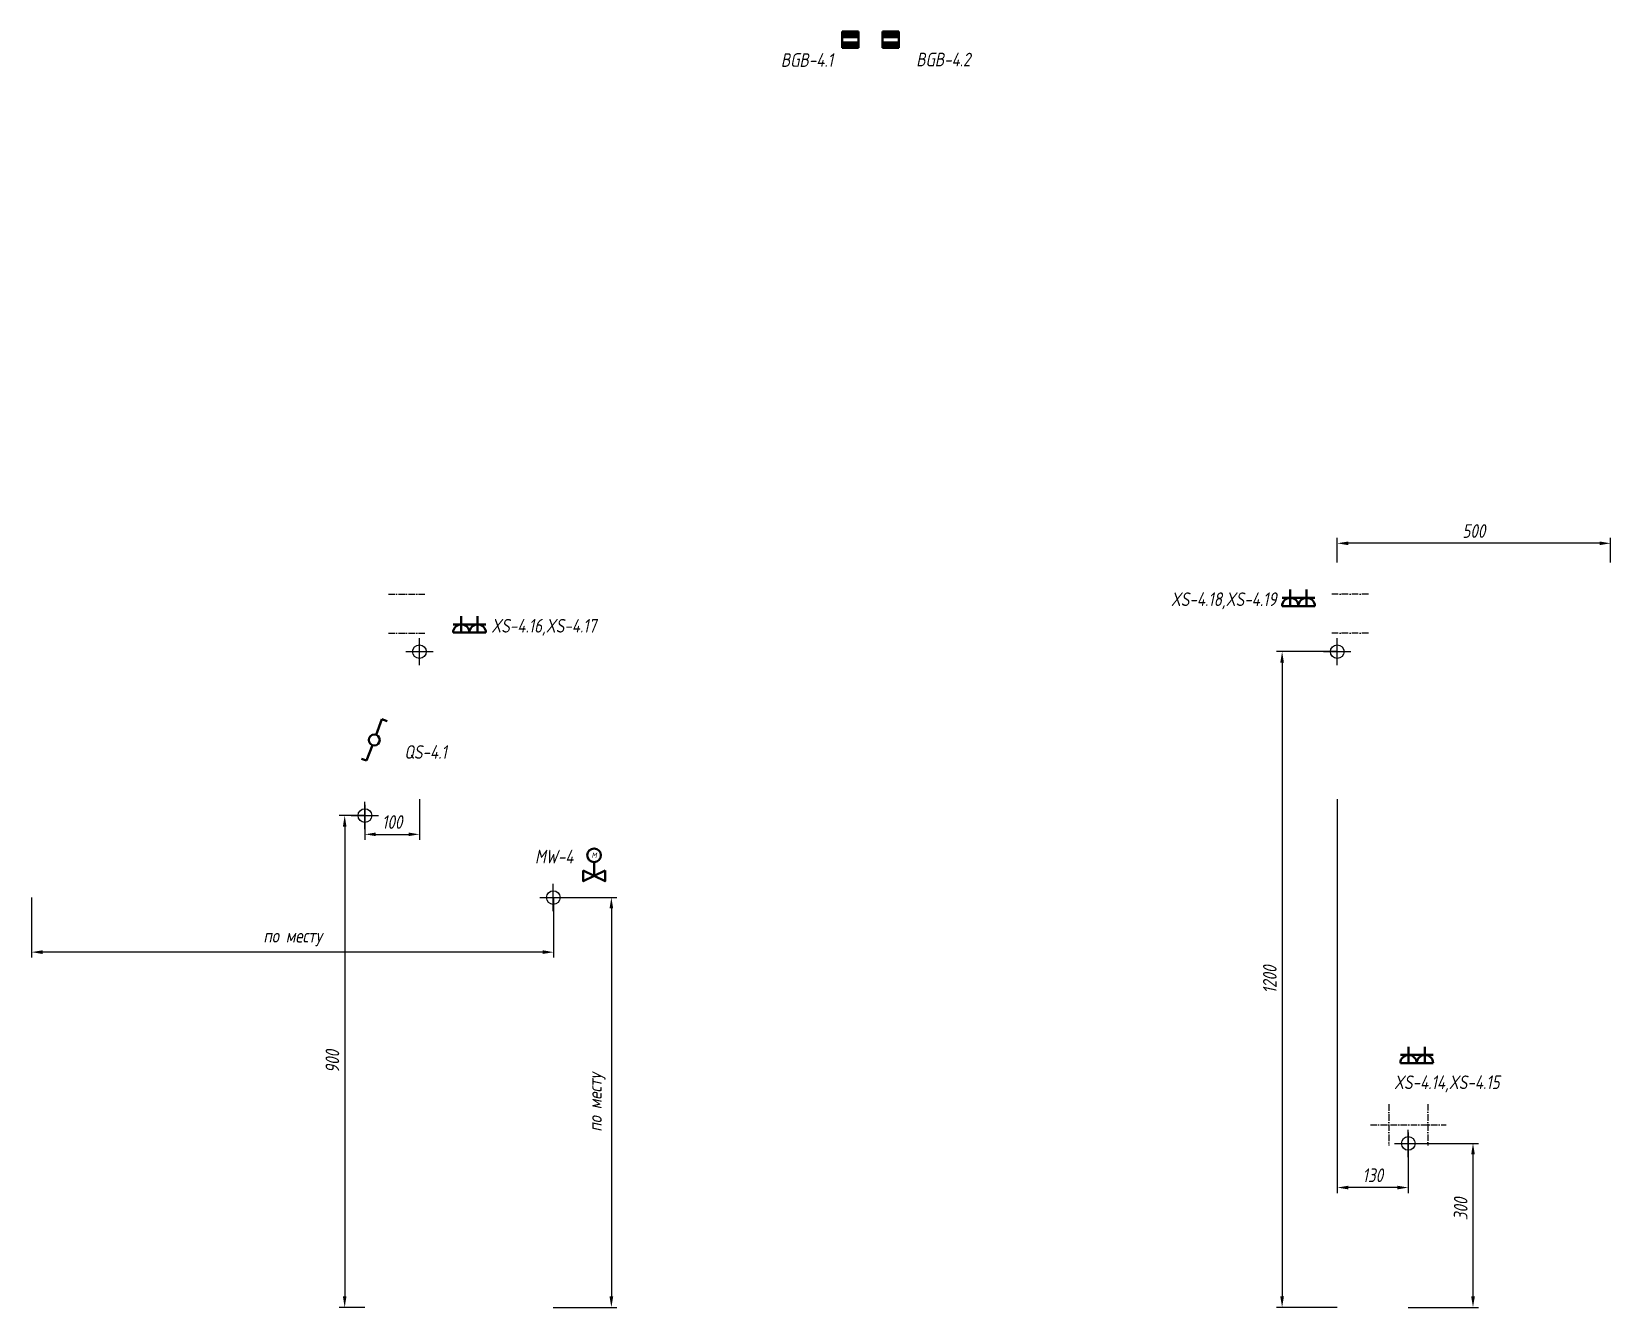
# Model space of a CAD drawing. Header units: millimetres. Extents: x -6448 to 27990, y -9331 to 32982.
# Drawn here: x -2462 to 428, y 24475 to 26810 of the extents above; entities that cross this region are included whole.
import ezdxf
from ezdxf.enums import TextEntityAlignment as Align

# ---------------------------------------------------------------- set-up
doc = ezdxf.new("R2010")
doc.units = ezdxf.units.MM
doc.header["$PDMODE"] = 34
doc.header["$PDSIZE"] = 25
doc.linetypes.add('ACAD_ISO10W100', pattern=[18.5, 12, -3, 0.5, -3])
doc.linetypes.add('DASHED', pattern=[19.05, 12.7, -6.35])
doc.layers.add('02 ЭОМ и СС', color=7, linetype='Continuous')
doc.layers.add('11 Привязка размеры', color=7, linetype='Continuous')
doc.styles.get("Standard").update_dxf_attribs({"font": ''})
doc.styles.add('ГОСТ-ISOCPEUR', font='isocpeui.ttf', dxfattribs={"width": 0.8})
doc.styles.get('Standard').set_extended_font_data('Ubuntu')
doc.dimstyles.new('ISO-25', dxfattribs={"dimtxt": 2.5, "dimasz": 2.5, "dimexe": 1.25, "dimexo": 0.625, "dimtad": 1, "dimtxsty": 'Standard', "dimcen": 2.5, "dimadec": 0, "dimazin": 0, "dimtfac": 1, "dimtmove": 0, "dimatfit": 3, "dimfxl": 1, "dimarcsym": 0})

# ---------------------------------------------------------------- blocks, each defined once
blk = doc.blocks.new('вентиль с электроприводом')
at = {"color": 0, "linetype": 'DASHED', "lineweight": -2}
blk.add_line((0, 2.5), (0, 0), dxfattribs=at)
at = {"color": 0, "lineweight": -2}
for points in [[(-2, 1), (-2, -1), (0, 0), (-2, 1)], [(2, 1), (2, -1), (0, 0), (2, 1)]]:
    blk.add_lwpolyline(points, dxfattribs=at)
blk.add_circle((0, 3.75), 1.25, dxfattribs=at)
at = {"color": 0, "lineweight": -2, "style": 'ГОСТ-ISOCPEUR', "width": 0.8}
blk.add_text('M', height=1, rotation=360, dxfattribs=at).set_placement((0, 3.75), align=Align.MIDDLE_CENTER)
blk = doc.blocks.new('кнопка жалюзи')
at = {"color": 0, "lineweight": -2}
for p, q in [((0.35, 0.94), (1.39, 3.78)), ((1.39, 3.78), (2.34, 3.45)), ((-1.39, -3.78), (-0.35, -0.94)), ((-2.34, -3.45), (-1.39, -3.78))]:
    blk.add_line(p, q, dxfattribs=at)
blk.add_circle((0, 0), 1, dxfattribs=at)
blk = doc.blocks.new('розетка скрытая трехполюсная')
at = {"color": 0, "lineweight": -2}
for p, q in [((0, 0), (0, 3)), ((-1.5, 1.5), (1.5, 1.5)), ((-1.5, 0), (1.5, 0))]:
    blk.add_line(p, q, dxfattribs=at)
blk.add_arc((0, 0), 1.5, 0, 180, dxfattribs=at)
blk = doc.blocks.new('*D26')
at = {"layer": '11 Привязка размеры', "color": 0, "lineweight": -2, "transparency": 16777216}
for p, q in [((-1752.2, 25405.1), (-1752.2, 25330.8)), ((-1852.2, 25395), (-1852.2, 25330.8)), ((-1832.2, 25340.8), (-1772.2, 25340.8))]:
    blk.add_line(p, q, dxfattribs=at)
at = {"layer": '11 Привязка размеры', "color": 0, "transparency": 16777216}
for points in [[(-1832.2, 25344.1), (-1832.2, 25337.5), (-1852.2, 25340.8)], [(-1772.2, 25337.5), (-1772.2, 25344.1), (-1752.2, 25340.8)]]:
    blk.add_solid(points, dxfattribs=at)
at = {"layer": 'Defpoints', "color": 0, "transparency": 16777216}
for p in [(-1752.2, 25405.1), (-1852.2, 25395), (-1752.2, 25340.8)]:
    blk.add_point(p, dxfattribs=at)
at = {"layer": '11 Привязка размеры', "color": 0, "transparency": 16777216, "insert": (-1802.2, 25363.3), "char_height": 25, "attachment_point": 5, "style": 'ГОСТ-ISOCPEUR'}
blk.add_mtext('100', dxfattribs=at)
blk = doc.blocks.new('*D27')
at = {"layer": '11 Привязка размеры', "color": 0, "lineweight": -2, "transparency": 16777216}
for p, q in [((-1852.2, 25375.1), (-1899.1, 25375.1)), ((-1889.1, 25355.1), (-1889.1, 24495.1)), ((-1852.2, 24475.1), (-1899.1, 24475.1))]:
    blk.add_line(p, q, dxfattribs=at)
at = {"layer": '11 Привязка размеры', "color": 0, "transparency": 16777216}
for points in [[(-1885.8, 25355.1), (-1892.4, 25355.1), (-1889.1, 25375.1)], [(-1892.4, 24495.1), (-1885.8, 24495.1), (-1889.1, 24475.1)]]:
    blk.add_solid(points, dxfattribs=at)
at = {"layer": 'Defpoints', "color": 0, "transparency": 16777216}
for p in [(-1852.2, 25375.1), (-1889.1, 24475.1), (-1852.2, 24475.1)]:
    blk.add_point(p, dxfattribs=at)
at = {"layer": '11 Привязка размеры', "color": 0, "transparency": 16777216, "insert": (-1911.6, 24925.1), "char_height": 25, "attachment_point": 5, "rotation": 90, "style": 'ГОСТ-ISOCPEUR'}
blk.add_mtext('900', dxfattribs=at)
blk = doc.blocks.new('геркон')
at = {"lineweight": -2}
for points in [[(3, 2), (3, 3), (0, 3), (0, 2)], [(3, 0), (3, 1), (0, 1), (0, 0)]]:
    blk.add_hatch(color=0, dxfattribs=at).paths.add_polyline_path(points)
at = {"color": 0, "lineweight": -2}
for p, q in [((0, 0), (0, 3)), ((0, 3), (3, 3)), ((3, 3), (3, 0)), ((0, 2), (3, 2)), ((0, 1), (3, 1)), ((3, 0), (0, 0))]:
    blk.add_line(p, q, dxfattribs=at)
blk = doc.blocks.new('*D28')
at = {"layer": '11 Привязка размеры', "color": 0, "lineweight": -2, "transparency": 16777216}
for p, q in [((-72.2, 25838.1), (-72.2, 25883.4)), ((407.8, 25873.4), (-52.2, 25873.4)), ((427.8, 25838.1), (427.8, 25883.4))]:
    blk.add_line(p, q, dxfattribs=at)
at = {"layer": '11 Привязка размеры', "color": 0, "transparency": 16777216}
for points in [[(-52.2, 25876.7), (-52.2, 25870), (-72.2, 25873.4)], [(407.8, 25870), (407.8, 25876.7), (427.8, 25873.4)]]:
    blk.add_solid(points, dxfattribs=at)
at = {"layer": 'Defpoints', "color": 0, "transparency": 16777216}
for p in [(-72.2, 25873.4), (-72.2, 25838.1), (427.8, 25838.1)]:
    blk.add_point(p, dxfattribs=at)
at = {"layer": '11 Привязка размеры', "color": 0, "transparency": 16777216, "insert": (177.8, 25895.9), "char_height": 25, "attachment_point": 5, "style": 'ГОСТ-ISOCPEUR'}
blk.add_mtext('500', dxfattribs=at)
blk = doc.blocks.new('*D29')
at = {"layer": '11 Привязка размеры', "color": 0, "lineweight": -2, "transparency": 16777216}
for p, q in [((-72.2, 25675.1), (-183.2, 25675.1)), ((-173.2, 25655.1), (-173.2, 24495.1)), ((-72.2, 24475.1), (-183.2, 24475.1))]:
    blk.add_line(p, q, dxfattribs=at)
at = {"layer": '11 Привязка размеры', "color": 0, "transparency": 16777216}
for points in [[(-169.9, 25655.1), (-176.5, 25655.1), (-173.2, 25675.1)], [(-176.5, 24495.1), (-169.9, 24495.1), (-173.2, 24475.1)]]:
    blk.add_solid(points, dxfattribs=at)
at = {"layer": 'Defpoints', "color": 0, "transparency": 16777216}
for p in [(-72.2, 25675.1), (-173.2, 24475.1), (-72.2, 24475.1)]:
    blk.add_point(p, dxfattribs=at)
at = {"layer": '11 Привязка размеры', "color": 0, "transparency": 16777216, "insert": (-195.7, 25075.1), "char_height": 25, "attachment_point": 5, "rotation": 90, "style": 'ГОСТ-ISOCPEUR'}
blk.add_mtext('1200', dxfattribs=at)
blk = doc.blocks.new('*D31')
at = {"layer": '11 Привязка размеры', "color": 0, "lineweight": -2, "transparency": 16777216}
for p, q in [((-1507.2, 25225.1), (-1391, 25225.1)), ((-1401, 25205.1), (-1401, 24495.1)), ((-1507.2, 24475.1), (-1391, 24475.1))]:
    blk.add_line(p, q, dxfattribs=at)
at = {"layer": '11 Привязка размеры', "color": 0, "transparency": 16777216}
for points in [[(-1397.6, 25205.1), (-1404.3, 25205.1), (-1401, 25225.1)], [(-1404.3, 24495.1), (-1397.6, 24495.1), (-1401, 24475.1)]]:
    blk.add_solid(points, dxfattribs=at)
at = {"layer": 'Defpoints', "color": 0, "transparency": 16777216}
for p in [(-1507.2, 25225.1), (-1507.2, 24475.1), (-1401, 24475.1)]:
    blk.add_point(p, dxfattribs=at)
at = {"layer": '11 Привязка размеры', "color": 0, "transparency": 16777216, "insert": (-1427.6, 24850.1), "char_height": 25, "attachment_point": 5, "rotation": 90, "style": 'ГОСТ-ISOCPEUR'}
blk.add_mtext('по месту', dxfattribs=at)
blk = doc.blocks.new('*D32')
at = {"layer": '11 Привязка размеры', "color": 0, "lineweight": -2, "transparency": 16777216}
for p, q in [((-2462.2, 25225.1), (-2462.2, 25115.2)), ((-1506.6, 25225.1), (-1506.6, 25115.2)), ((-1526.6, 25125.2), (-2442.2, 25125.2))]:
    blk.add_line(p, q, dxfattribs=at)
at = {"layer": '11 Привязка размеры', "color": 0, "transparency": 16777216}
for points in [[(-2442.2, 25128.6), (-2442.2, 25121.9), (-2462.2, 25125.2)], [(-1526.6, 25121.9), (-1526.6, 25128.6), (-1506.6, 25125.2)]]:
    blk.add_solid(points, dxfattribs=at)
at = {"layer": 'Defpoints', "color": 0, "transparency": 16777216}
for p in [(-2462.2, 25225.1), (-1506.6, 25225.1), (-2462.2, 25125.2)]:
    blk.add_point(p, dxfattribs=at)
at = {"layer": '11 Привязка размеры', "color": 0, "transparency": 16777216, "insert": (-1984.4, 25151.9), "char_height": 25, "attachment_point": 5, "style": 'ГОСТ-ISOCPEUR'}
blk.add_mtext('по месту', dxfattribs=at)
blk = doc.blocks.new('*D37')
at = {"layer": '11 Привязка размеры', "color": 0, "lineweight": -2, "transparency": 16777216}
for p, q in [((57.8, 24775.1), (186.2, 24775.1)), ((176.2, 24755.1), (176.2, 24495.1)), ((57.8, 24475.1), (186.2, 24475.1))]:
    blk.add_line(p, q, dxfattribs=at)
at = {"layer": '11 Привязка размеры', "color": 0, "transparency": 16777216}
for points in [[(179.6, 24755.1), (172.9, 24755.1), (176.2, 24775.1)], [(172.9, 24495.1), (179.6, 24495.1), (176.2, 24475.1)]]:
    blk.add_solid(points, dxfattribs=at)
at = {"layer": 'Defpoints', "color": 0, "transparency": 16777216}
for p in [(57.8, 24775.1), (57.8, 24475.1), (176.2, 24475.1)]:
    blk.add_point(p, dxfattribs=at)
at = {"layer": '11 Привязка размеры', "color": 0, "transparency": 16777216, "insert": (153.7, 24655.2), "char_height": 25, "attachment_point": 5, "rotation": 90, "style": 'ГОСТ-ISOCPEUR'}
blk.add_mtext('300', dxfattribs=at)
blk = doc.blocks.new('*D38')
at = {"layer": '11 Привязка размеры', "color": 0, "lineweight": -2, "transparency": 16777216}
for p, q in [((-72.2, 25405.1), (-72.2, 24684.4)), ((57.8, 24795.1), (57.8, 24684.4)), ((37.8, 24694.4), (-52.2, 24694.4))]:
    blk.add_line(p, q, dxfattribs=at)
at = {"layer": '11 Привязка размеры', "color": 0, "transparency": 16777216}
for points in [[(-52.2, 24697.7), (-52.2, 24691.1), (-72.2, 24694.4)], [(37.8, 24691.1), (37.8, 24697.7), (57.8, 24694.4)]]:
    blk.add_solid(points, dxfattribs=at)
at = {"layer": 'Defpoints', "color": 0, "transparency": 16777216}
for p in [(-72.2, 25405.1), (57.8, 24795.1), (-72.2, 24694.4)]:
    blk.add_point(p, dxfattribs=at)
at = {"layer": '11 Привязка размеры', "color": 0, "transparency": 16777216, "insert": (-7.2, 24716.9), "char_height": 25, "attachment_point": 5, "style": 'ГОСТ-ISOCPEUR'}
blk.add_mtext('130', dxfattribs=at)

msp = doc.modelspace()

# ---------------------------------------------------------------- linework, layer by layer
at = {"layer": '11 Привязка размеры', "linetype": 'ACAD_ISO10W100'}
for p, q in [((-1809.2, 25780.1), (-1742.2, 25780.1)), ((-1809.2, 25780.1), (-1742.2, 25780.1)), ((-15.2, 25780.1), (-82.2, 25780.1)), ((-15.2, 25780.1), (-82.2, 25780.1)), ((-1809.2, 25709.1), (-1742.2, 25709.1)), ((-1809.2, 25709.1), (-1742.2, 25709.1)), ((-15.2, 25709.1), (-82.2, 25709.1)), ((-15.2, 25709.1), (-82.2, 25709.1)), ((22.3, 24847), (22.3, 24771.2)), ((22.3, 24847), (22.3, 24771.2)), ((93.3, 24847.2), (93.3, 24771.3)), ((93.3, 24847.2), (93.3, 24771.3)), ((-11.7, 24809.1), (127.3, 24809.1)), ((-11.7, 24809.1), (127.3, 24809.1))]:
    msp.add_line(p, q, dxfattribs=at)
at = {"layer": '11 Привязка размеры', "lineweight": -2}
for p in [(-1752.2, 25675.1), (-1752.2, 25675.1), (-72.2, 25675.1), (-72.2, 25675.1), (-1852.2, 25375.1), (-1852.2, 25375.1), (-1507.2, 25225), (-1507.2, 25225), (57.8, 24775.1), (57.8, 24775.1)]:
    msp.add_point(p, dxfattribs=at)

# ---------------------------------------------------------------- block references
at = {"layer": '02 ЭОМ и СС', "lineweight": 40, "xscale": 10, "yscale": 10, "zscale": 10}
for name, p in [('геркон', (-978.4, 26779.9)), ('геркон', (-904.7, 26779.9)), ('кнопка жалюзи', (-1835, 25513.5, -246.9))]:
    msp.add_blockref(name, p, dxfattribs=at)
at = {"layer": '02 ЭОМ и СС', "color": 1, "lineweight": 40, "xscale": 10, "yscale": 10, "zscale": 10}
for p in [(-158.3, 25758.6), (-128.3, 25758.6), (-1675.7, 25710), (-1645.7, 25710), (58.2, 24922.1), (88.2, 24922.1)]:
    msp.add_blockref('розетка скрытая трехполюсная', p, dxfattribs=at)
at = {"layer": '02 ЭОМ и СС', "color": 2, "lineweight": 40, "xscale": 10, "yscale": 10, "zscale": 10}
msp.add_blockref('вентиль с электроприводом', (-1432.5, 25264.9), dxfattribs=at)

# ---------------------------------------------------------------- texts
at = {"layer": '02 ЭОМ и СС', "linetype": 'Continuous', "style": 'ГОСТ-ISOCPEUR', "width": 0.8}
for s, p in [('BGB-4.1', (-995.1, 26745.3)), ('BGB-4.2', (-743.7, 26746.2)), ('XS-4.18,XS-4.19', (-183.3, 25758.6)), ('QS-4.1', (-1702.1, 25479, -246.9)), ('MW-4', (-1470.3, 25287.6)), ('XS-4.14,XS-4.15', (225, 24874.6))]:
    msp.add_text(s, height=25, dxfattribs=at).set_placement(p, align=Align.RIGHT)
msp.add_text('XS-4.16,XS-4.17', height=25, dxfattribs=at).set_placement((-1620.7, 25710))

# ---------------------------------------------------------------- dimensions: what is measured, and where the dimension line sits
at = {"layer": '11 Привязка размеры'}
for base, p1, p2, picture, middle in [((-72.2, 25873.4), (427.8, 25838.1), (-72.2, 25838.1), '*D28', (177.8, 25895.9)), ((-1752.2, 25340.8), (-1852.2, 25395), (-1752.2, 25405.1), '*D26', (-1802.2, 25363.3)), ((-72.2, 24694.4), (57.8, 24795.1), (-72.2, 25405.1), '*D38', (-7.2, 24716.9))]:
    dim = msp.add_linear_dim(base=base, p1=p1, p2=p2, dimstyle='ISO-25', override={"dimtxt": 25, "dimasz": 20, "dimexe": 10, "dimexo": 0, "dimgap": 10, "dimdec": 0, "dimtxsty": 'ГОСТ-ISOCPEUR'}, dxfattribs=at)
    dim.commit()
    dim.dimension.update_dxf_attribs({"geometry": picture, "text_midpoint": middle})
for base, p1, p2, picture, middle in [((-173.2, 24475.1), (-72.2, 25675.1), (-72.2, 24475.1), '*D29', (-173.2, 25075.1)), ((176.2, 24475.1), (57.8, 24775.1), (57.8, 24475.1), '*D37', (176.2, 24655.2))]:
    dim = msp.add_linear_dim(base=base, p1=p1, p2=p2, angle=90, dimstyle='ISO-25', override={"dimtxt": 25, "dimasz": 20, "dimexe": 10, "dimexo": 0, "dimgap": 10, "dimdec": 0, "dimtxsty": 'ГОСТ-ISOCPEUR'}, dxfattribs=at)
    dim.commit()
    dim.dimension.update_dxf_attribs({"geometry": picture, "text_midpoint": middle, "dimtype": 160})
dim = msp.add_linear_dim(base=(-1889.1, 24475.1), p1=(-1852.2, 25375.1), p2=(-1852.2, 24475.1), angle=90, dimstyle='ISO-25', override={"dimtxt": 25, "dimasz": 20, "dimexe": 10, "dimexo": 0, "dimgap": 10, "dimdec": 0, "dimtxsty": 'ГОСТ-ISOCPEUR'}, dxfattribs=at)
dim.commit()
dim.dimension.update_dxf_attribs({"geometry": '*D27', "text_midpoint": (-1911.6, 24925.1)})
dim = msp.add_linear_dim(base=(-2462.2, 25125.2), p1=(-1506.6, 25225.1), p2=(-2462.2, 25225.1), text='по месту', dimstyle='ISO-25', override={"dimtxt": 25, "dimasz": 20, "dimexe": 10, "dimexo": 0, "dimgap": 10, "dimdec": 0, "dimtxsty": 'ГОСТ-ISOCPEUR'}, dxfattribs=at)
dim.commit()
dim.dimension.update_dxf_attribs({"geometry": '*D32', "text_midpoint": (-1984.4, 25125.2), "dimtype": 160})
dim = msp.add_linear_dim(base=(-1401, 24475.1), p1=(-1507.2, 25225.1), p2=(-1507.2, 24475.1), angle=90, text='по месту', dimstyle='ISO-25', override={"dimtxt": 25, "dimasz": 20, "dimexe": 10, "dimexo": 0, "dimgap": 10, "dimdec": 0, "dimtxsty": 'ГОСТ-ISOCPEUR'}, dxfattribs=at)
dim.commit()
dim.dimension.update_dxf_attribs({"geometry": '*D31', "text_midpoint": (-1427.6, 24850.1)})

doc.saveas('drawing.dxf')
